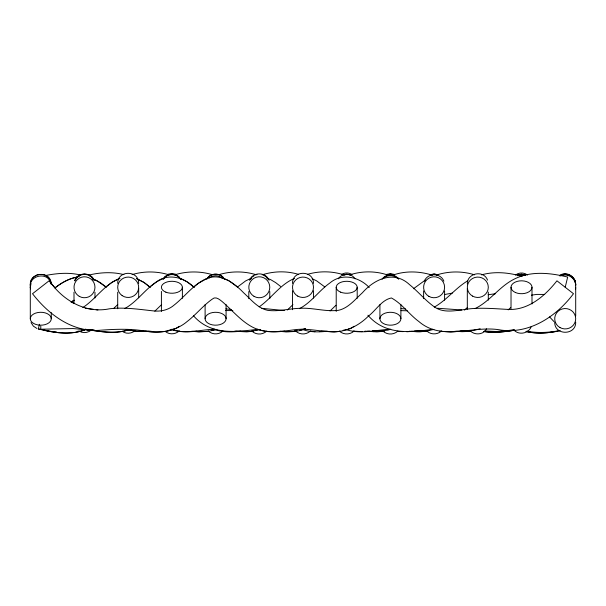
<?xml version="1.0" encoding="UTF-8"?>
<svg xmlns="http://www.w3.org/2000/svg" width="606" height="606" viewBox="0 0 606 606"><rect width="100%" height="100%" fill="white"/><g stroke="black" fill="none" stroke-linecap="round" stroke-linejoin="round"><path stroke-width="0.91" d="M205.108 318.733L205.108 304.576M336.216 287.267L336.216 311.461M357.192 287.267L357.192 298.303M511.025 287.267L511.025 308.575M532 287.267L532 303.954M31.035 283.502L30.3 287.358L30.595 288.88L30.3 287.267M117.7 283.381C117.39 269.973 138.994 269.973 138.683 283.381M292.509 283.373C292.198 269.965 313.802 269.965 313.491 283.373M467.317 283.987C467.006 272.92 483.77 269.678 487.557 280.123M575.405 285.714C577.336 277.571 566.724 270.397 559.929 275.359M575.7 322.203C576.018 335.61 554.407 335.61 554.725 322.203M85.999 329.308C70.819 335.754 53.805 332.709 38.329 328.929L39.458 324.248M565.209 287.267L567.67 277.071C550.248 272.859 530.826 270.662 514.267 279.101C499.412 286.426 490.027 301.311 475.18 308.53M31.035 280.873L33.375 277.313L36.928 274.98M74.735 280.881L77.076 277.328L80.628 274.988L77.076 277.328M163.075 279.411C166.271 272.533 177.52 272.533 180.709 279.411M163.544 278.934C167.029 273.117 176.755 273.117 180.247 278.934M206.775 279.298C209.956 272.405 221.235 272.405 224.417 279.298M249.543 280.29C252.74 271.753 265.86 271.753 269.049 280.29M250.483 279.321L251.884 277.192L254.012 275.791M338.353 278.783C341.837 272.965 351.563 272.965 355.055 278.783M382.053 279.283C385.537 273.465 395.263 273.465 398.756 279.283M486.626 328.831C483.611 334.717 474.96 335.535 470.392 330.967M531.265 326.702C528.583 333.451 519.221 335.429 514.093 330.262M74.735 280.396C77.939 271.867 91.044 271.867 94.241 280.396M424.351 281.176C427.548 272.647 440.66 272.647 443.857 281.176M154.833 311.158L161.666 304.576M287.342 310.014L292.94 304.644M330.065 310.961L335.936 305.272M113.996 308.143L117.746 304.583M508.199 309.863L510.684 307.598M464.499 310.128L467.234 307.666M106.05 286.971L111.981 282.313L119.92 278.351M413.466 288.759L425.185 280.177M237.317 287.153L245.642 280.904L251.392 278.184M193.322 287.418L197.957 283.525L207.35 278.283M54.994 287.926C61.592 282.669 69.236 278.336 77.666 277.033M149.902 286.964L156.613 281.82L163.325 278.374M259.156 306.878C271.617 298.205 280.207 284.35 294.554 278.381M55.532 287.464C61.835 282.623 68.955 278.654 76.818 277.109M82.84 307.56C96.006 298.993 104.656 284.123 119.708 278.419M71.031 302.159L74.046 300.296M467.559 280.911C455.341 288.191 446.675 300.19 434.267 307.121M77.076 277.177L80.628 274.844L84.492 274.101L88.355 274.844M164.476 277.275C168.559 273.367 175.232 273.367 179.308 277.275M91.195 330.081C87.984 332.914 82.749 333.565 79.204 331.02M208.176 277.162C212.259 273.253 218.933 273.253 223.016 277.162M208.888 278.23C212.592 274.897 218.599 274.897 222.304 278.23M134.896 330.724C131.449 333.792 125.806 334.186 122.2 331.194M341.42 274.556C344.413 272.42 348.988 272.42 351.988 274.556M266.716 331.096C262.633 335.004 255.959 335.004 251.884 331.096M382.984 278.563C387.067 274.647 393.741 274.647 397.824 278.563M397.824 331.096C393.741 335.004 387.067 335.004 382.984 331.096M559.929 275.791C566.307 271.253 575.859 276.934 575.7 284.608M561.353 275.003L559.929 275.935L561.353 274.995L565.209 274.26M179.308 326.278L175.755 328.611L172.665 329.202M179.308 330.861C175.49 334.459 169.165 334.936 165.188 331.323M223.016 330.952C218.933 334.86 212.259 334.86 208.176 330.952M310.416 331.02C306.333 334.929 299.667 334.929 295.584 331.02M354.116 326.27L350.563 328.603L348.245 329.043M354.116 331.02C350.033 334.929 343.367 334.929 339.284 331.02M515.517 275.048C518.85 272.299 524.167 272.299 527.5 275.048M441.524 330.952C437.441 334.86 430.768 334.86 426.692 330.952M71.75 301.636L74.174 300.22M124.73 308.583C136.835 301.924 144.66 289.774 156.09 282.154C167.983 272.745 184.588 277.313 194.291 287.592M85.613 329.512C72.485 334.853 57.812 333.308 44.283 330.315M299.417 308.659C311.363 302.515 318.983 290.63 329.891 282.979C341.769 272.768 359.199 276.783 369.228 287.524M305.5 328.634C297.622 332.217 288.585 332.02 280.123 331.209M392.37 275.298C405.202 270.624 419.557 271.071 432.464 275.253M83.143 330.156L85.696 329.217M173.18 329.376C164.4 332.679 154.765 332.285 145.591 331.255M349.73 274.904C362.259 270.73 376.318 270.874 388.734 275.389M132.063 274.639C143.516 271.117 155.984 271.14 167.506 274.382M129.608 329.422C118.102 333.732 105.55 332.376 93.68 330.558M307.78 274.283C319.847 270.73 333.073 271.056 344.935 275.245M390.279 329.391L387.757 330.156L379.447 330.944L372.379 330.823M481.482 274.866C494.746 271.147 508.972 272.533 522.031 276.442M255.959 330.27L258.618 329.49M262.148 274.851C273.889 271.041 286.827 270.799 298.644 274.42M436.237 275.094C448.576 271.079 462.189 270.874 474.566 274.844M444.433 294.554L452.25 293.115M480.157 328.74L472.536 330.618L460.901 330.929M129.548 329.512C115.079 334.618 99.77 331.353 85.075 329.384M296.455 331.187L285.964 331.861L278.813 331.315M216.834 329.376L208.002 331.444L199.669 331.77L192.632 331.285M125.828 330.156L129.116 329.391M433.904 329.369L428.381 330.634L414.519 330.747M208.57 331.24L198.314 331.83L191.413 331.285M343.041 330.323L347.261 329.384M427.972 331.141L418.11 331.868L409.459 331.217M176.172 274.404C187.633 271.162 199.882 271.147 211.342 274.389M219.834 274.397C231.621 271.041 244.241 271.124 255.974 274.67M260.285 329.444L250.399 331.558L235.719 331.156M89.226 274.995C100.573 272.314 112.572 271.723 123.927 274.639M531.417 295.167L536.719 294.41L544.718 294.448M555.694 331.535C545.877 333.33 535.727 333.777 525.947 331.474C537.219 334.148 548.953 333.103 560.156 330.626M384.666 331.149L376.977 331.899L364.903 331.156M37.701 274.836L40.019 274.389M81.401 274.844L82.946 274.548M168.036 274.238L171.892 273.495L175.755 274.238M255.437 274.851L256.982 274.563M342.844 274.859L346.7 274.124L350.563 274.859M386.545 274.404L390.4 273.67L394.264 274.404M386.545 274.851L390.4 274.117L394.264 274.851M388.863 275.359L391.946 275.359M430.245 274.715L434.108 273.98L437.964 274.715M430.245 274.829L434.108 274.094L437.964 274.829M517.645 274.897L521.508 274.162L525.372 274.972M517.645 274.972L521.508 274.374L525.372 275.109M517.645 275.738L521.508 275.003L523.826 275.442M561.353 275.669C567.958 273.011 575.708 278.321 575.7 285.418M303 329.194L305.318 328.747M45.571 275.503C57.032 273.253 69.046 272.23 80.507 275.018M488.186 294.728L495.655 293.698M77.167 331.414L78.871 331.103M299.917 330.118L303.598 329.467M559.633 330.611C548.869 332.588 537.711 333.323 526.925 331.118M168.922 330.225L170.619 329.952M211.388 330.232L216.024 329.512M514.517 330.24C504.366 331.83 494.034 333.141 483.8 331.497M514.668 330.209C504.48 331.687 494.026 333.398 483.793 331.406M460.833 331.179L450.773 332.005L439.797 331.179M240.779 331.171C231.954 332.232 222.766 332.383 214.274 329.406M253.285 331.164L246.74 331.883L234.613 331.217M514.077 329.982L496.185 331.497L484.542 330.967M284.835 331.134C275.904 332.186 266.534 332.527 257.982 329.346M326.513 331.149L319.324 331.618M196.897 331.171C188.504 332.058 179.588 332.482 171.589 329.482M327.861 331.209C319.226 332.126 310.075 332.535 301.894 329.209M340.784 331.277L334.103 331.883L321.036 331.141M378.591 331.58L383.257 331.171M364.895 331.611L369.91 331.194M514.638 330.225L508.487 330.467M432.699 329.285C409.664 332.747 384.871 334.959 367.91 315.234M151.189 331.224L137.365 331.52L128.745 330.005M406.702 331.755L413.83 331.24M232.848 310.613L225.394 310.545M149.303 331.187L134.774 331.149L127.593 329.376M294.554 330.755L297.152 330.603M214.675 329.232C200.291 329.611 185.391 334.542 171.392 329.27M257.626 329.27C234.878 332.202 210.403 335.156 193.443 315.711M407.293 310.787L400.998 310.636M390.787 329.24C375.69 329.884 360.282 334.588 345.458 329.391M470.415 331.346L462.045 331.694L454.917 331.247M419.458 331.679L426.495 331.391M470.256 331.262L456.621 331.164M511.896 330.285L513.759 330.255M362.267 331.664L353.359 331.118M261.837 308.333L284.358 310.552M94.142 330.399L84.719 329.406L94.589 330.323M397.824 331.421L403.149 331.626M437.373 308.234L461.711 309.977M373.985 331.626L367.584 331.217M411.542 331.255L416.822 331.596M401.066 308.598L405.429 308.946M85.688 329.369L88.355 329.626M91.923 329.982L94.619 330.278M54.086 331.755L56.699 332.043M85.181 308.28L93.491 309.333M225.811 308.863L231.356 309.522M310.401 331.126L314.991 331.732M92.21 330.338L73.137 328.566L40.791 329.225L40.791 326.073M96.172 309.719L97.93 309.977M51.465 331.474L38.329 328.929M86.037 274.548L87.582 274.844M41.564 274.389L43.874 274.836M267.026 278.29L270.465 279.525L275.639 282.593L280.646 286.486M136.555 278.571L143.751 282.237L149.712 286.888M92.566 278.745L100.301 282.646L105.035 286.153M136.456 278.555L144.334 282.684L150.288 287.456M223.614 278.51L228.788 280.631L237.143 286.805M92.142 278.518L97.074 280.722L106.262 287.274M312.135 278.692L316.544 280.805L324.824 286.941M180.596 278.495L186.716 281.654L193.678 286.949M72.053 302.25L73.652 303.197M71.841 302.03L74.152 303.454M569.072 275.003L572.625 277.336L574.965 280.889L575.7 284.744M263.155 274.851L266.716 277.192L268.117 279.321M89.059 275.306L91.907 277.177L93.778 280.025M89.059 275.457L91.907 277.328L93.309 279.464M44.647 274.98L48.207 277.313L50.54 280.873L51.131 283.964M36.928 328.467L33.375 326.134L31.035 322.581M549.566 316.9L554.005 321.612M55.351 288.176L50.737 282.866M52.26 284.737C65.683 302.03 87.196 313.431 109.421 308.802C124.397 306.977 139.297 309.408 154.159 310.976C161.302 311.635 168.665 309.863 174.134 305.068C185.11 296.432 193.503 284.29 206.585 278.563C220.804 272.806 234.249 283.01 243.62 292.789C250.869 299.341 257.512 308.075 267.526 310.31C278.048 311.817 288.509 308.727 299.008 308.348C312.241 307.318 325.286 311.999 338.474 310.31C348.488 308.075 355.131 299.349 362.38 292.789C374.659 278.821 394.233 270.102 409.656 284.752C418.526 291.85 425.654 300.955 435.085 307.363C443.115 312.719 453.258 310.969 462.226 309.878C477.248 307.083 492.466 308.59 507.578 309.386C528.114 310.742 545.029 295.925 556.944 280.813L573.481 293.721C556.725 316.037 530.258 333.982 501.192 330.126C473.839 324.657 442.494 341.928 418.822 321.498C409.118 314.355 402.104 303.773 391.446 297.97C381.81 299.728 375.955 310.416 368.395 316.135C358.343 326.195 344.594 332.929 330.126 331.702C318.074 331.118 306.083 328.005 293.986 329.823C280.184 331.656 265.223 333.868 252.354 327.043C240.574 320.748 232.151 310.113 222.137 301.561C219.357 299.356 215.418 295.864 212.032 299.273C202.912 305.81 195.912 314.794 187.019 321.619C176.013 330.967 160.984 333.436 147.008 331.421C131.047 328.429 114.86 329.096 98.755 330.361C71.713 331.929 48.268 314.128 32.519 293.721L49.056 280.813L52.29 284.767L50.662 282.775M51.131 283.684C50.707 269.549 27.459 272.533 30.595 286.274M50.836 283.797C48.806 271.003 27.785 275.079 30.595 287.661M30.595 286.002L30.3 284.456L30.3 318.733M575.7 284.169L575.7 285.562M575.7 287.502L575.7 316.021M488.3 292.122L488.3 300.129M467.317 288.471L467.317 309.211M444.592 290.978L444.592 300.167M423.617 290.978L423.617 298.508M400.892 304.606L400.892 318.733A10.491 6.454 0 0 1 385.158 324.324A10.491 6.454 0 0 1 385.158 313.143A10.491 6.454 0 0 1 400.892 318.733M379.917 304.606L379.917 318.733M313.491 290.804L313.491 298.046M292.509 290.804L292.509 309.704M269.784 291.539L269.784 298.644M248.808 291.539L248.808 298.644M226.083 304.576L226.083 318.733A10.491 6.454 0 0 1 210.35 324.324A10.491 6.454 0 0 1 210.35 313.143A10.491 6.454 0 0 1 226.083 318.733M182.383 287.267L182.383 298.303M161.408 291.41L161.408 311.484M138.683 288.274L138.683 297.826M117.7 292.168L117.7 308.719M94.975 292.228L94.975 298.008M74 292.228L74 303.606M51.275 312.688L51.275 318.733A10.491 6.454 0 0 1 35.542 324.324A10.491 6.454 0 0 1 35.542 313.143A10.491 6.454 0 0 1 51.275 318.733M575.526 285.358A10.491 10.491 0 0 1 575.526 289.176M568.299 274.851L565.981 274.412L568.299 274.851M559.967 327.566A10.491 10.196 0 0 0 575.7 318.733A10.491 10.196 0 0 0 559.967 309.901A10.491 10.196 0 0 0 559.967 327.566M515.471 292.539A10.491 6.454 0 0 0 531.954 287.85A10.491 6.454 0 0 0 517.1 281.411A10.491 6.454 0 0 0 515.471 292.539M472.566 296.099A10.491 10.196 0 0 0 488.3 287.267A10.491 10.196 0 0 0 472.566 278.442A10.491 10.196 0 0 0 472.566 296.099M428.859 296.349A10.491 10.491 0 0 0 444.592 287.267A10.491 10.491 0 0 0 428.859 278.184A10.491 10.491 0 0 0 428.859 296.349M340.663 292.16A10.491 5.984 0 0 0 357.146 287.805A10.491 5.984 0 0 0 342.292 281.835A10.491 5.984 0 0 0 340.663 292.16M297.758 296.099A10.491 10.196 0 0 0 313.491 287.267A10.491 10.196 0 0 0 297.758 278.442A10.491 10.196 0 0 0 297.758 296.099M254.05 296.349A10.491 10.491 0 0 0 269.784 287.267A10.491 10.491 0 0 0 254.05 278.184A10.491 10.491 0 0 0 254.05 296.349M165.855 292.16A10.491 5.984 0 0 0 182.338 287.805A10.491 5.984 0 0 0 167.491 281.835A10.491 5.984 0 0 0 165.855 292.16M122.154 295.607A10.491 10.196 0 0 0 138.638 288.183A10.491 10.196 0 0 0 123.783 278.018A10.491 10.196 0 0 0 122.154 295.607M79.25 296.349A10.491 10.491 0 0 0 94.975 287.267A10.491 10.491 0 0 0 79.25 278.184A10.491 10.491 0 0 0 79.25 296.349"/></g></svg>
